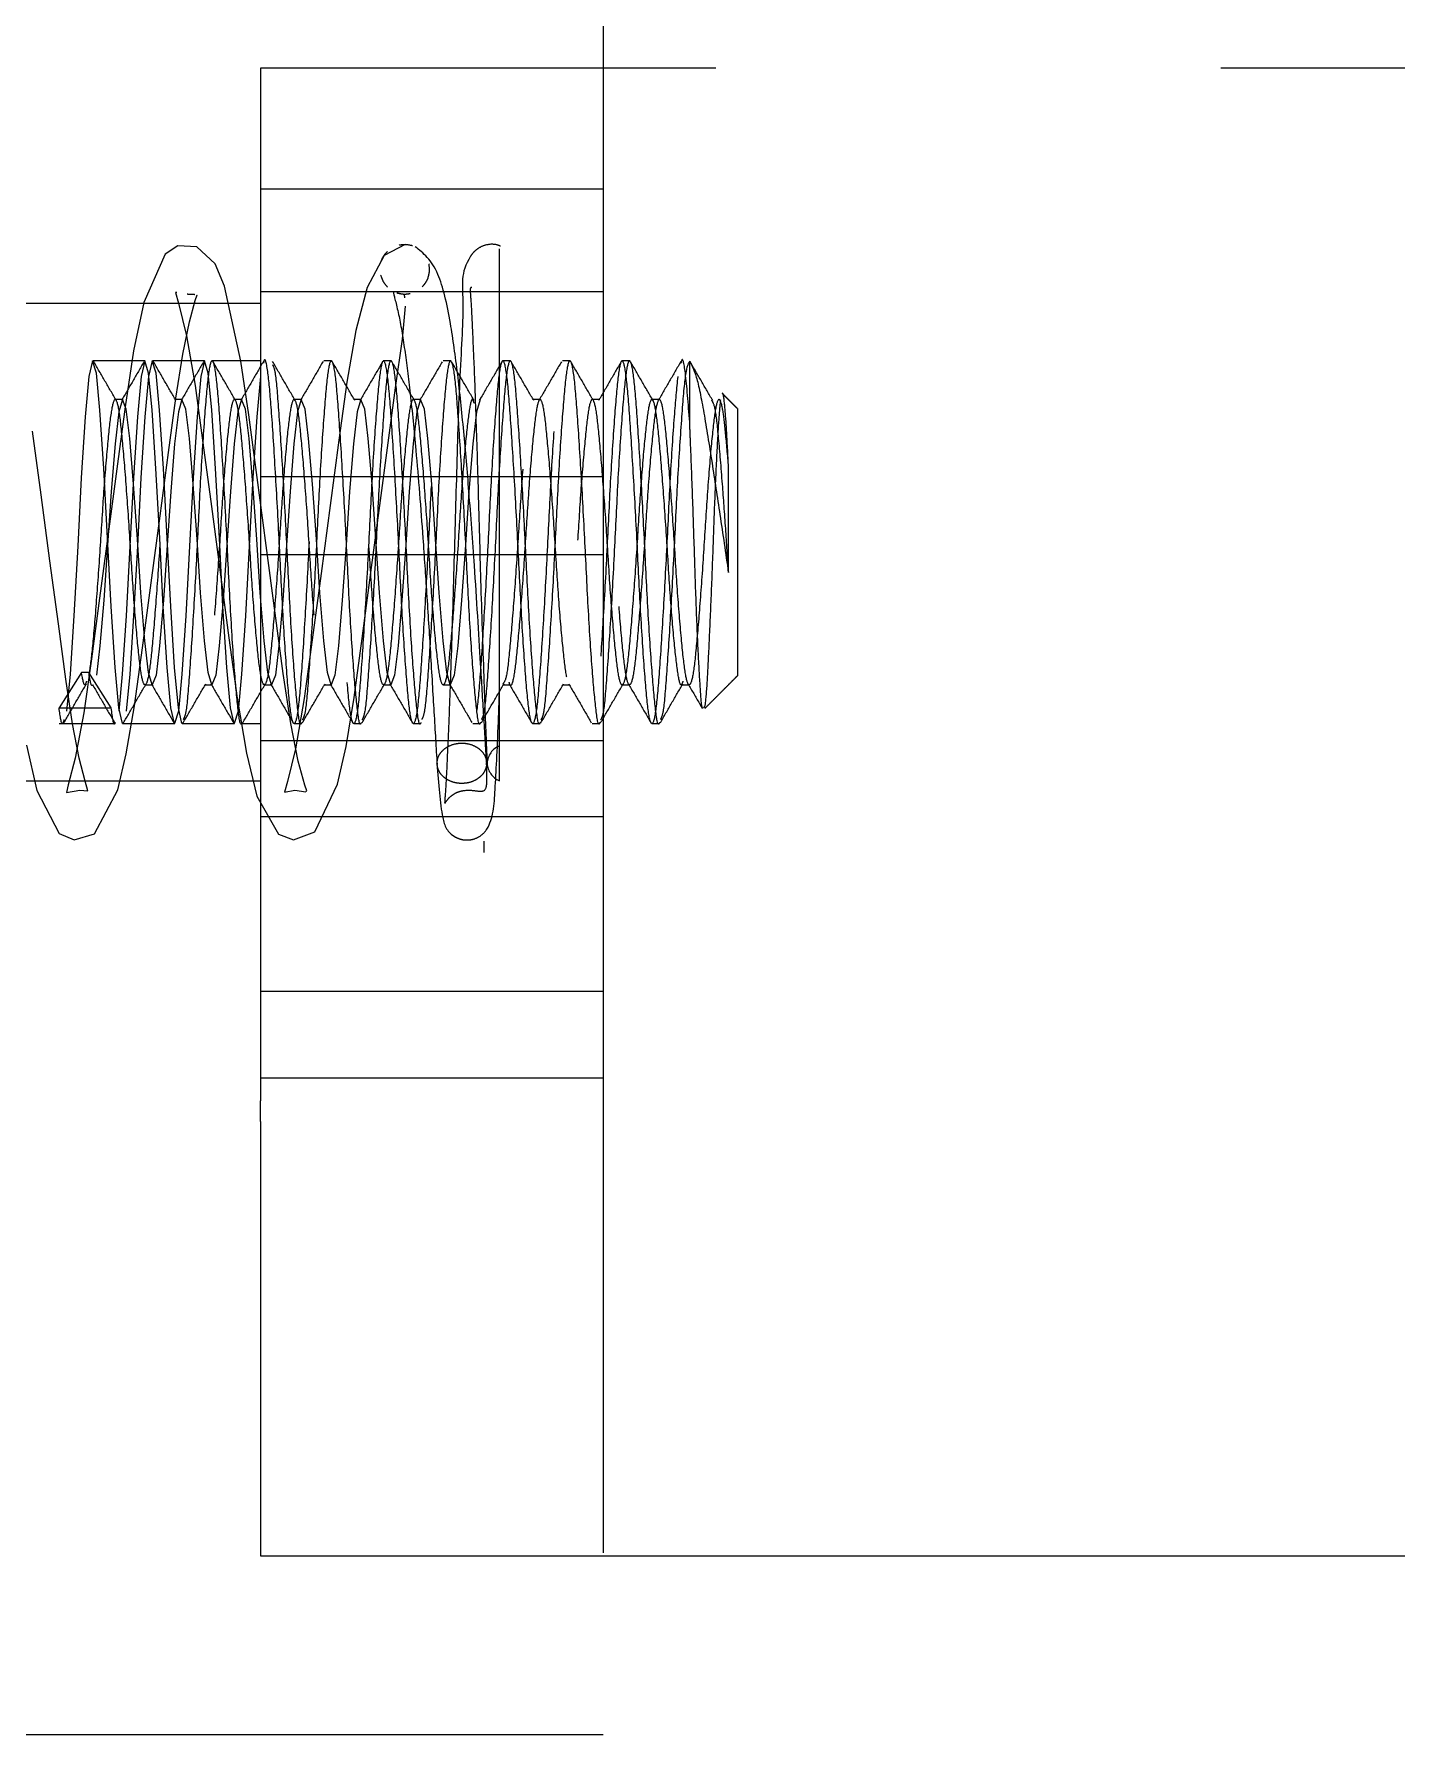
# Paper-space layout '2 DOOR PANEL LAYOUT - A1 Sheet' of a CAD drawing. Extents: x 50 to 825, y 22 to 486.
# Drawn here: x 444.882 to 447.243, y 461.164 to 464.109 of the extents above; entities that cross this region are included whole.
import ezdxf

# ---------------------------------------------------------------- set-up
doc = ezdxf.new("R2010")
doc.units = 0
doc.linetypes.add('HIDDEN', pattern=[0.375, 0.25, -0.125])
doc.layers.add('N-EQPM', color=3, linetype='Continuous', lineweight=25)

psp = doc.layouts.new('2 DOOR PANEL LAYOUT - A1 Sheet')

# ---------------------------------------------------------------- linework, layer by layer
at = {"layer": 'N-EQPM', "linetype": 'HIDDEN', "ltscale": 7}
for p, q in [((445.8676, 466.8954), (445.8676, 463.229)), ((445.2736, 464.0501), (445.2736, 463.9509)), ((445.2736, 463.9509), (445.2736, 463.8402)), ((445.2736, 463.8402), (445.2736, 463.7717)), ((445.2736, 463.7717), (445.2736, 463.6624)), ((445.8676, 463.6624), (445.2736, 463.6624)), ((445.2736, 463.6624), (445.2736, 463.3428)), ((446.0174, 463.4369), (446.0174, 463.5426)), ((446.1, 463.4604), (446.1, 462.9977)), ((446.0844, 463.1766), (446.0844, 463.3627)), ((445.2736, 463.3428), (445.2736, 463.2071)), ((445.2736, 463.3428), (445.8676, 463.3428)), ((445.8676, 463.2071), (445.2736, 463.2071)), ((445.2736, 463.2071), (445.2736, 462.8854)), ((445.8676, 463.229), (445.8676, 461.1637)), ((444.9637, 463.0034), (444.925, 462.9421)), ((444.9766, 463.0034), (444.9637, 463.0034)), ((445.0153, 462.9421), (444.9766, 463.0034)), ((444.925, 462.9421), (445.0153, 462.9421)), ((445.2736, 462.8854), (445.8676, 462.8854)), ((445.2736, 462.8854), (445.2736, 462.7534)), ((445.8676, 462.7534), (445.2736, 462.7534)), ((445.2736, 462.7534), (445.2736, 462.4514)), ((445.661, 462.7113), (445.661, 462.6915)), ((445.2736, 462.4514), (445.8676, 462.4514)), ((445.2736, 462.4514), (445.2736, 462.351)), ((445.2736, 462.351), (445.2736, 462.3014)), ((445.2736, 462.3014), (445.2736, 462.262)), ((445.2736, 462.2259), (445.2736, 462.262)), ((445.2736, 462.2259), (445.2736, 461.4738)), ((445.8676, 461.1637), (442.6645, 461.1637))]:
    psp.add_line(p, q, dxfattribs=at)
for points in [[(445.3532, 462.7977), (445.3541, 462.7983), (445.3506, 462.8086), (445.3393, 462.8499), (445.3264, 462.9149), (445.3134, 463.0014), (445.2993, 463.1064), (445.2837, 463.2232), (445.268, 463.3411), (445.2536, 463.4496), (445.2401, 463.5426), (445.2113, 463.6722), (445.1952, 463.7108), (445.1637, 463.7406), (445.1306, 463.7424), (445.1085, 463.7279), (445.0716, 463.6439), (445.0541, 463.5606), (445.0392, 463.4632), (445.0249, 463.3563), (445.0098, 463.2434), (444.995, 463.1322), (444.9809, 463.0269), (444.9678, 462.9338), (444.9531, 462.8552), (444.941, 462.8087), (444.938, 462.7959), (444.9607, 462.7999), (444.9749, 462.7983), (444.9702, 462.8155), (444.9598, 462.8553), (444.9482, 462.9146), (444.9365, 462.992), (444.9237, 463.0874), (444.9091, 463.1967), (444.8938, 463.3113), (444.8792, 463.4213)], [(445.5242, 463.7447), (445.488, 463.7252), (445.4585, 463.6701), (445.439, 463.5954), (445.4234, 463.5061), (445.4096, 463.4056), (445.3946, 463.2928), (445.3789, 463.1749), (445.3635, 463.06), (445.3498, 462.9583), (445.3347, 462.8712), (445.3209, 462.8146), (445.3156, 462.7964), (445.3336, 462.7995), (445.3522, 462.797), (445.3522, 462.797)], [(444.8686, 462.8774), (444.8867, 462.7991), (444.9252, 462.7248), (444.951, 462.7137), (444.9864, 462.7242), (445.0265, 462.8002), (445.0413, 462.8627), (445.0558, 462.9459), (445.0695, 463.0459), (445.0844, 463.1584), (445.0999, 463.2746), (445.1146, 463.3843), (445.1273, 463.4787), (445.1393, 463.5544), (445.1508, 463.6108), (445.1608, 463.6473), (445.1641, 463.6574), (445.1641, 463.6574)], [(445.1288, 463.6612), (445.1268, 463.6615), (445.1319, 463.6431), (445.1458, 463.5861), (445.1606, 463.5002), (445.174, 463.4011), (445.1888, 463.2908), (445.2039, 463.1771), (445.219, 463.0637), (445.2332, 462.9592), (445.2495, 462.864), (445.2678, 462.7894), (445.3053, 462.7232), (445.3309, 462.7135), (445.3682, 462.7276), (445.4075, 462.8102), (445.422, 462.8751), (445.4361, 462.9603), (445.4499, 463.0623), (445.465, 463.1764), (445.4806, 463.2928), (445.4951, 463.4013), (445.5079, 463.4961), (445.52, 463.5803), (445.5251, 463.6378), (445.5251, 463.6378)], [(445.035, 462.9166), (445.0346, 462.9151), (445.0283, 462.9421), (445.0219, 463.0121), (445.0151, 463.1177), (445.0091, 463.2359), (445.0024, 463.3566), (444.9958, 463.4576), (444.9897, 463.5217), (444.9829, 463.5429), (444.9766, 463.516), (444.9703, 463.446), (444.9635, 463.3404), (444.9574, 463.2222), (444.9508, 463.1014), (444.9441, 463.0005), (444.9381, 462.9364), (444.9381, 462.9364)], [(445.2736, 463.516), (445.2673, 463.446), (445.2604, 463.3404), (445.2544, 463.2222), (445.2478, 463.1014), (445.2411, 463.0005), (445.2351, 462.9364), (445.2283, 462.9151), (445.2219, 462.9421), (445.2156, 463.0121), (445.2088, 463.1177), (445.2028, 463.2359), (445.1961, 463.3566), (445.1895, 463.4576), (445.1834, 463.5217), (445.1766, 463.5429), (445.1703, 463.516), (445.164, 463.446), (445.1571, 463.3404), (445.1511, 463.2222), (445.1445, 463.1014), (445.1378, 463.0005), (445.1318, 462.9364), (445.125, 462.9151), (445.1186, 462.9421), (445.1123, 463.0121), (445.1055, 463.1177), (445.0995, 463.2359), (445.0928, 463.3566), (445.0862, 463.4576), (445.0801, 463.5217), (445.0733, 463.5429), (445.067, 463.516), (445.0607, 463.446), (445.0538, 463.3404), (445.0478, 463.2222), (445.0412, 463.1014), (445.0345, 463.0005), (445.0285, 462.9364), (445.0285, 462.9364)], [(445.1383, 462.9166), (445.1379, 462.9151), (445.1316, 462.9421), (445.1252, 463.0121), (445.1184, 463.1177), (445.1124, 463.2359), (445.1057, 463.3566), (445.0991, 463.4576), (445.093, 463.5217), (445.0862, 463.5429), (445.0799, 463.516), (445.0736, 463.446), (445.0668, 463.3404), (445.0607, 463.2222), (445.0541, 463.1014), (445.0474, 463.0005), (445.0414, 462.9364), (445.0414, 462.9364)], [(445.6548, 463.4747), (445.6544, 463.4759), (445.6481, 463.4547), (445.6417, 463.3996), (445.6349, 463.3166), (445.6289, 463.2237), (445.6222, 463.1287), (445.6156, 463.0493), (445.6095, 462.999), (445.6027, 462.9822), (445.5964, 463.0034), (445.5901, 463.0585), (445.5833, 463.1415), (445.5772, 463.2344), (445.5706, 463.3294), (445.5639, 463.4088), (445.5579, 463.4591), (445.5511, 463.4759), (445.5448, 463.4547), (445.5384, 463.3996), (445.5316, 463.3166), (445.5256, 463.2237), (445.5189, 463.1287), (445.5123, 463.0493), (445.5062, 462.999), (445.4994, 462.9822), (445.4931, 463.0034), (445.4868, 463.0585), (445.48, 463.1415), (445.4739, 463.2344), (445.4673, 463.3294), (445.4606, 463.4088), (445.4546, 463.4591), (445.4478, 463.4759), (445.4415, 463.4547), (445.4351, 463.3996), (445.4283, 463.3166), (445.4223, 463.2237), (445.4156, 463.1287), (445.409, 463.0493), (445.4029, 462.999), (445.3961, 462.9822), (445.3898, 463.0034), (445.3835, 463.0585), (445.3767, 463.1415), (445.3706, 463.2344), (445.364, 463.3294), (445.3573, 463.4088), (445.3513, 463.4591), (445.3445, 463.4759), (445.3382, 463.4547), (445.3318, 463.3996), (445.325, 463.3166), (445.319, 463.2237), (445.3123, 463.1287), (445.3057, 463.0493), (445.2996, 462.999), (445.2928, 462.9822), (445.2865, 463.0034), (445.2802, 463.0585), (445.2734, 463.1415), (445.2673, 463.2344), (445.2607, 463.3294), (445.254, 463.4088), (445.248, 463.4591), (445.2412, 463.4759), (445.2349, 463.4547), (445.2285, 463.3996), (445.2217, 463.3166), (445.2157, 463.2237), (445.209, 463.1287), (445.2024, 463.0493), (445.1963, 462.999), (445.1895, 462.9822), (445.1832, 463.0034), (445.1769, 463.0585), (445.1701, 463.1415), (445.164, 463.2344), (445.1574, 463.3294), (445.1507, 463.4088), (445.1447, 463.4591), (445.1379, 463.4759), (445.1316, 463.4547), (445.1252, 463.3996), (445.1184, 463.3166), (445.1124, 463.2237), (445.1057, 463.1287), (445.0991, 463.0493), (445.093, 462.999), (445.0862, 462.9822), (445.0799, 463.0034), (445.0736, 463.0585), (445.0668, 463.1415), (445.0607, 463.2344), (445.0541, 463.3294), (445.0474, 463.4088), (445.0414, 463.4591), (445.0346, 463.4759), (445.0283, 463.4547), (445.0219, 463.3996), (445.0151, 463.3166), (445.0091, 463.2237), (445.0024, 463.1287), (444.9958, 463.0493), (444.9897, 462.999), (444.9897, 462.999)]]:
    psp.add_lwpolyline(points, dxfattribs=at)
for centre, radius, start, end in [((445.5237, 463.7017), 0.043, 251.3758, 282.852), ((445.7007, 462.8445), 0.0343, 111.9071, 177.1254), ((445.7007, 462.8479), 0.0343, 182.8746, 248.0929)]:
    psp.add_arc(centre, radius, start, end, dxfattribs=at)
for points in [[(445.8676, 464.0501), (445.2736, 464.0501)], [(472.3125, 464.0501), (445.8676, 464.0501)], [(445.8676, 463.8402), (445.2736, 463.8402)], [(445.1601, 463.6576), (445.1466, 463.6583)], [(445.5239, 463.6519), (445.5233, 463.6588)], [(445.2736, 463.6422), (443.6208, 463.6422)], [(445.0738, 463.5431), (444.9834, 463.5431)], [(445.1771, 463.5431), (445.0867, 463.5431)], [(445.2736, 463.5431), (445.19, 463.5431)], [(445.3966, 463.5431), (445.3837, 463.5431)], [(445.4999, 463.5431), (445.487, 463.5431)], [(445.6032, 463.5431), (445.5903, 463.5431)], [(445.7065, 463.5431), (445.6936, 463.5431)], [(445.8098, 463.5431), (445.7969, 463.5431)], [(445.9131, 463.5431), (445.9002, 463.5431)], [(445.035, 463.476), (445.0221, 463.476)], [(445.1383, 463.476), (445.1254, 463.476)], [(445.2416, 463.476), (445.2287, 463.476)], [(445.3449, 463.476), (445.332, 463.476)], [(445.4482, 463.476), (445.4353, 463.476)], [(445.5515, 463.476), (445.5386, 463.476)], [(445.7581, 463.476), (445.7452, 463.476)], [(445.8615, 463.476), (445.8485, 463.476)], [(445.9648, 463.476), (445.9518, 463.476)], [(446.1, 463.4604), (446.0741, 463.4863)], [(446.0434, 462.941), (446.1, 462.9977)], [(445.0738, 462.9821), (445.0867, 462.9821)], [(445.1771, 462.9821), (445.19, 462.9821)], [(445.2804, 462.9821), (445.2933, 462.9821)], [(445.3837, 462.9821), (445.3966, 462.9821)], [(445.487, 462.9821), (445.4999, 462.9821)], [(445.5903, 462.9821), (445.6032, 462.9821)], [(445.6936, 462.9821), (445.7065, 462.9821)], [(445.7969, 462.9821), (445.8098, 462.9821)], [(445.9002, 462.9821), (445.9131, 462.9821)], [(446.0035, 462.9821), (446.0164, 462.9821)], [(444.925, 462.915), (445.0221, 462.915)], [(445.0217, 462.9154), (445.0219, 462.915)], [(445.035, 462.915), (445.1254, 462.915)], [(445.1383, 462.915), (445.2287, 462.915)], [(445.2416, 462.915), (445.2736, 462.915)], [(445.332, 462.915), (445.3449, 462.915)], [(445.4353, 462.915), (445.4482, 462.915)], [(445.5386, 462.915), (445.5515, 462.915)], [(445.6419, 462.915), (445.6548, 462.915)], [(445.7452, 462.915), (445.7581, 462.915)], [(445.8485, 462.915), (445.8615, 462.915)], [(445.9518, 462.915), (445.9648, 462.915)], [(443.6208, 462.8158), (445.2736, 462.8158)], [(445.2736, 462.3014), (445.8676, 462.3014)], [(445.2736, 461.4738), (445.8676, 461.4738)], [(445.8676, 461.4738), (472.3125, 461.4738)]]:
    psp.add_open_spline(points, degree=1, dxfattribs=at)
for points, knots in [([(445.5142, 463.7436), (445.5179, 463.7442), (445.5258, 463.7455), (445.5335, 463.7435), (445.5374, 463.7425)], [0, 0, 0, 0, 0.482041, 1, 1, 1, 1]), ([(445.6655, 462.8481), (445.664, 462.8735), (445.661, 462.9217), (445.6542, 463.037), (445.6458, 463.1716), (445.6356, 463.3111), (445.626, 463.4237), (445.6153, 463.5243), (445.6026, 463.6168), (445.5817, 463.7094), (445.556, 463.7296), (445.5418, 463.7407)], [0, 0, 0, 0, 0.098489, 0.187115, 0.333252, 0.439456, 0.529471, 0.623481, 0.723592, 0.847364, 1, 1, 1, 1]), ([(445.6894, 463.7417), (445.6876, 463.7424), (445.6795, 463.7457), (445.6648, 463.7447), (445.6509, 463.7385), (445.6414, 463.7298), (445.6187, 463.6954), (445.6286, 463.6629), (445.618, 463.5144), (445.6133, 463.3439), (445.608, 463.1592), (445.6037, 463.0131), (445.5998, 462.9121), (445.5969, 462.8468), (445.5946, 462.8), (445.5925, 462.7775), (445.5932, 462.7762), (445.5961, 462.7813), (445.6019, 462.7879), (445.6092, 462.7936), (445.6177, 462.7974), (445.6312, 462.8004), (445.6483, 462.7985), (445.6617, 462.7966), (445.6671, 462.807), (445.6661, 462.8329), (445.6655, 462.8472)], [0, 0, 0, 0, 0.003716, 0.016615, 0.026667, 0.033928, 0.042006, 0.167528, 0.271837, 0.372966, 0.469483, 0.567594, 0.620087, 0.674288, 0.728776, 0.781616, 0.80145, 0.816171, 0.822091, 0.82756, 0.834132, 0.842776, 0.866844, 0.900785, 0.945293, 1, 1, 1, 1]), ([(445.6879, 462.8161), (445.6879, 462.8338), (445.6879, 462.8865), (445.6879, 462.9707), (445.6879, 463.0614), (445.6879, 463.1291), (445.6879, 463.2416), (445.6879, 463.3564), (445.6879, 463.4887), (445.6879, 463.6065), (445.6879, 463.6873), (445.6879, 463.7336), (445.6879, 463.7356), (445.6879, 463.7369)], [0, 0, 0, 0, 0.06762, 0.201286, 0.234254, 0.300361, 0.366468, 0.500099, 0.566682, 0.701267, 0.835849, 0.902509, 1, 1, 1, 1]), ([(445.4834, 463.7167), (445.4847, 463.7197), (445.4873, 463.7255), (445.4916, 463.7302), (445.4937, 463.7325)], [0, 0, 0, 0, 0.516436, 1, 1, 1, 1]), ([(445.564, 463.6868), (445.5651, 463.6906), (445.5674, 463.6986), (445.5663, 463.7068), (445.5657, 463.7111)], [0, 0, 0, 0, 0.47451, 1, 1, 1, 1]), ([(445.482, 463.6916), (445.4833, 463.6875), (445.4859, 463.6797), (445.4913, 463.6737), (445.4939, 463.6708)], [0, 0, 0, 0, 0.525178, 1, 1, 1, 1]), ([(445.564, 463.6868), (445.5627, 463.6838), (445.5601, 463.678), (445.5558, 463.6733), (445.5537, 463.671)], [0, 0, 0, 0, 0.516437, 1, 1, 1, 1]), ([(445.5052, 463.6614), (445.5046, 463.6618), (445.5028, 463.6634), (445.5133, 463.6279), (445.5233, 463.5669), (445.5336, 463.4858), (445.5444, 463.3765), (445.5539, 463.2561), (445.562, 463.1362), (445.5685, 463.033), (445.5747, 462.9276), (445.578, 462.8729), (445.5797, 462.8443)], [0, 0, 0, 0, 0.047224, 0.153906, 0.253482, 0.345261, 0.445342, 0.586983, 0.674149, 0.771975, 0.880722, 1, 1, 1, 1]), ([(445.51, 463.661), (445.5131, 463.6602), (445.5187, 463.6586), (445.5266, 463.6586), (445.5312, 463.6594), (445.5333, 463.6599)], [0, 0, 0, 0, 0.405852, 0.733412, 1, 1, 1, 1]), ([(445.6401, 463.6702), (445.6391, 463.6702), (445.6362, 463.6703), (445.6385, 463.6491), (445.6404, 463.6065), (445.6435, 463.5399), (445.6471, 463.4427), (445.6511, 463.3126), (445.6553, 463.1529), (445.6587, 463.0508), (445.6606, 462.9962)], [0, 0, 0, 0, 0.045553, 0.13205, 0.222684, 0.332735, 0.467911, 0.623618, 0.798839, 1, 1, 1, 1]), ([(445.0241, 463.4744), (445.0176, 463.4856), (445.0045, 463.5081), (444.9914, 463.5306), (444.9849, 463.5419)], [0, 0, 0, 0, 0.499724, 1, 1, 1, 1]), ([(445.0722, 463.5416), (445.0656, 463.5304), (445.0526, 463.5079), (445.0396, 463.4855), (445.0331, 463.4743)], [0, 0, 0, 0, 0.500191, 1, 1, 1, 1]), ([(445.1274, 463.4744), (445.1208, 463.4856), (445.1078, 463.5081), (445.0948, 463.5306), (445.0882, 463.5418)], [0, 0, 0, 0, 0.499788, 1, 1, 1, 1]), ([(445.1756, 463.5418), (445.1691, 463.5306), (445.156, 463.5081), (445.143, 463.4857), (445.1365, 463.4744)], [0, 0, 0, 0, 0.500201, 1, 1, 1, 1]), ([(445.2416, 462.9166), (445.2415, 462.9161), (445.2391, 462.9082), (445.2349, 462.938), (445.2286, 463.0063), (445.2216, 463.1135), (445.2158, 463.2373), (445.209, 463.3601), (445.2023, 463.4626), (445.1965, 463.5298), (445.1894, 463.5513), (445.1832, 463.5233), (445.177, 463.4509), (445.1699, 463.3448), (445.1641, 463.2208), (445.1574, 463.0977), (445.1506, 462.9966), (445.1454, 462.9318), (445.1416, 462.9248), (445.14, 462.9219)], [0, 0, 0, 0, 0.004576, 0.067603, 0.13063, 0.195312, 0.257436, 0.321557, 0.385678, 0.447801, 0.512484, 0.575511, 0.638538, 0.703221, 0.765344, 0.829465, 0.893586, 0.95571, 1, 1, 1, 1]), ([(445.2309, 463.4741), (445.2243, 463.4853), (445.2113, 463.5078), (445.1982, 463.5303), (445.1917, 463.5416)], [0, 0, 0, 0, 0.499765, 1, 1, 1, 1]), ([(445.2789, 463.5419), (445.2724, 463.5307), (445.2594, 463.5082), (445.2463, 463.4857), (445.2398, 463.4745)], [0, 0, 0, 0, 0.500228, 1, 1, 1, 1]), ([(445.9967, 463.516), (445.9946, 463.4952), (445.9905, 463.4529), (445.9834, 463.3443), (445.9776, 463.2209), (445.9709, 463.098), (445.9641, 462.9955), (445.9583, 462.9282), (445.9513, 462.9068), (445.945, 462.9347), (445.9388, 463.0072), (445.9318, 463.1133), (445.926, 463.2373), (445.9192, 463.36), (445.9125, 463.4626), (445.9067, 463.5298), (445.8996, 463.5513), (445.8934, 463.5233), (445.8872, 463.4509), (445.8801, 463.3448), (445.8743, 463.2207), (445.8676, 463.0981), (445.8608, 462.9955), (445.855, 462.9282), (445.848, 462.9068), (445.8417, 462.9347), (445.8355, 463.0072), (445.8285, 463.1133), (445.8227, 463.2373), (445.8159, 463.36), (445.8092, 463.4626), (445.8034, 463.5298), (445.7963, 463.5513), (445.7901, 463.5233), (445.7839, 463.4509), (445.7768, 463.3448), (445.771, 463.2207), (445.7643, 463.0981), (445.7575, 462.9955), (445.7517, 462.9282), (445.7447, 462.9068), (445.7384, 462.9347), (445.7322, 463.0072), (445.7252, 463.1133), (445.7194, 463.2373), (445.7126, 463.36), (445.7059, 463.4626), (445.7001, 463.5298), (445.693, 463.5513), (445.6868, 463.5233), (445.6806, 463.4509), (445.6735, 463.3448), (445.6677, 463.2207), (445.661, 463.0981), (445.6542, 462.9955), (445.6484, 462.9282), (445.6414, 462.9068), (445.6351, 462.9347), (445.6289, 463.0072), (445.6219, 463.1133), (445.6161, 463.2373), (445.6093, 463.36), (445.6026, 463.4626), (445.5968, 463.5298), (445.5897, 463.5513), (445.5835, 463.5233), (445.5773, 463.4509), (445.5702, 463.3448), (445.5644, 463.2207), (445.5577, 463.0981), (445.5509, 462.9955), (445.5451, 462.9282), (445.5381, 462.9068), (445.5318, 462.9347), (445.5256, 463.0072), (445.5186, 463.1133), (445.5128, 463.2373), (445.506, 463.36), (445.4993, 463.4626), (445.4935, 463.5298), (445.4864, 463.5513), (445.4802, 463.5233), (445.474, 463.4509), (445.4669, 463.3448), (445.4611, 463.2207), (445.4544, 463.0981), (445.4476, 462.9955), (445.4418, 462.9282), (445.4348, 462.9068), (445.4285, 462.9347), (445.4223, 463.0072), (445.4153, 463.1133), (445.4095, 463.2373), (445.4027, 463.36), (445.396, 463.4626), (445.3902, 463.5298), (445.3831, 463.5513), (445.3769, 463.5233), (445.3707, 463.4509), (445.3636, 463.3448), (445.3578, 463.2207), (445.3511, 463.0981), (445.3443, 462.9955), (445.3385, 462.9282), (445.3315, 462.9068), (445.3252, 462.9347), (445.319, 463.0072), (445.312, 463.1133), (445.3062, 463.2374), (445.2994, 463.3598), (445.2927, 463.4633), (445.2869, 463.5271), (445.2817, 463.552), (445.2793, 463.5403), (445.2789, 463.5388)], [0, 0, 0, 0, 0.008931, 0.018096, 0.026899, 0.035985, 0.04507, 0.053873, 0.063038, 0.071969, 0.0809, 0.090065, 0.098868, 0.107954, 0.117039, 0.125842, 0.135007, 0.143938, 0.152869, 0.162034, 0.170837, 0.179923, 0.189009, 0.197811, 0.206977, 0.215907, 0.224838, 0.234003, 0.242806, 0.251892, 0.260978, 0.26978, 0.278946, 0.287876, 0.296807, 0.305973, 0.314775, 0.323861, 0.332947, 0.34175, 0.350915, 0.359846, 0.368776, 0.377942, 0.386744, 0.39583, 0.404916, 0.413719, 0.422884, 0.431815, 0.440746, 0.449911, 0.458714, 0.467799, 0.476885, 0.485688, 0.494853, 0.503784, 0.512715, 0.52188, 0.530683, 0.539768, 0.548854, 0.557657, 0.566822, 0.575753, 0.584684, 0.593849, 0.602652, 0.611738, 0.620823, 0.629626, 0.638791, 0.647722, 0.656653, 0.665818, 0.674621, 0.683707, 0.692792, 0.701595, 0.71076, 0.719691, 0.728622, 0.737787, 0.74659, 0.755676, 0.764762, 0.773564, 0.78273, 0.79166, 0.800591, 0.809756, 0.818559, 0.827645, 0.836731, 0.845533, 0.854699, 0.863629, 0.87256, 0.881726, 0.890528, 0.899614, 0.9087, 0.917503, 0.926668, 0.935599, 0.944529, 0.953695, 0.962497, 0.971583, 0.980669, 0.989472, 0.998637, 1, 1, 1, 1]), ([(445.3341, 463.4742), (445.3276, 463.4854), (445.3145, 463.5079), (445.3015, 463.5304), (445.2949, 463.5417)], [0, 0, 0, 0, 0.499716, 1, 1, 1, 1]), ([(445.3449, 462.9166), (445.3448, 462.9161), (445.3424, 462.9082), (445.3382, 462.938), (445.3319, 463.0063), (445.3249, 463.1135), (445.3191, 463.2372), (445.3123, 463.3604), (445.3056, 463.4614), (445.3004, 463.5263), (445.2966, 463.5333), (445.295, 463.5363)], [0, 0, 0, 0, 0.009297, 0.137354, 0.265411, 0.396832, 0.523053, 0.653333, 0.783613, 0.909834, 1, 1, 1, 1]), ([(445.3822, 463.5419), (445.3757, 463.5306), (445.3626, 463.5081), (445.3496, 463.4856), (445.343, 463.4744)], [0, 0, 0, 0, 0.500256, 1, 1, 1, 1]), ([(445.4482, 462.9166), (445.4481, 462.9161), (445.4457, 462.9082), (445.4415, 462.938), (445.4352, 463.0063), (445.4282, 463.1135), (445.4224, 463.2373), (445.4156, 463.3601), (445.4089, 463.4626), (445.4031, 463.5298), (445.396, 463.5513), (445.3898, 463.5233), (445.3836, 463.4509), (445.3765, 463.3448), (445.3707, 463.2208), (445.364, 463.0977), (445.3572, 462.9966), (445.352, 462.9316), (445.3481, 462.9245), (445.3465, 462.9215)], [0, 0, 0, 0, 0.004571, 0.06754, 0.130508, 0.19513, 0.257195, 0.321257, 0.385318, 0.447383, 0.512005, 0.574974, 0.637942, 0.702564, 0.76463, 0.828691, 0.892752, 0.954818, 1, 1, 1, 1]), ([(445.4373, 463.4744), (445.4307, 463.4857), (445.4177, 463.5082), (445.4046, 463.5307), (445.3981, 463.5419)], [0, 0, 0, 0, 0.499745, 1, 1, 1, 1]), ([(445.4854, 463.5417), (445.4789, 463.5305), (445.4658, 463.508), (445.4528, 463.4855), (445.4462, 463.4742)], [0, 0, 0, 0, 0.500274, 1, 1, 1, 1]), ([(445.5515, 462.9166), (445.5514, 462.9161), (445.549, 462.9082), (445.5448, 462.938), (445.5385, 463.0063), (445.5315, 463.1135), (445.5257, 463.2373), (445.5189, 463.3601), (445.5122, 463.4626), (445.5064, 463.5298), (445.4993, 463.5513), (445.4931, 463.5233), (445.4869, 463.4509), (445.4798, 463.3448), (445.474, 463.2208), (445.4673, 463.0978), (445.4605, 462.9966), (445.4553, 462.9315), (445.4514, 462.9244), (445.4498, 462.9214)], [0, 0, 0, 0, 0.00457, 0.067519, 0.130468, 0.195071, 0.257117, 0.321159, 0.385201, 0.447247, 0.51185, 0.574799, 0.637748, 0.702351, 0.764397, 0.828439, 0.892481, 0.954527, 1, 1, 1, 1]), ([(445.5406, 463.4743), (445.5341, 463.4855), (445.5211, 463.508), (445.508, 463.5305), (445.5015, 463.5417)], [0, 0, 0, 0, 0.499797, 1, 1, 1, 1]), ([(445.5886, 463.5416), (445.5821, 463.5303), (445.5691, 463.5078), (445.556, 463.4853), (445.5494, 463.4741)], [0, 0, 0, 0, 0.500271, 1, 1, 1, 1]), ([(445.6548, 462.9166), (445.6547, 462.9161), (445.6523, 462.9082), (445.6481, 462.938), (445.6418, 463.0063), (445.6348, 463.1135), (445.629, 463.2373), (445.6222, 463.3601), (445.6155, 463.4626), (445.6097, 463.5298), (445.6026, 463.5513), (445.5964, 463.5233), (445.5902, 463.4509), (445.5831, 463.3448), (445.5773, 463.2208), (445.5706, 463.0977), (445.5638, 462.9967), (445.5586, 462.932), (445.5548, 462.9249), (445.5533, 462.922)], [0, 0, 0, 0, 0.004578, 0.067633, 0.130689, 0.195401, 0.257552, 0.321702, 0.385852, 0.448004, 0.512715, 0.575771, 0.638827, 0.703538, 0.76569, 0.82984, 0.89399, 0.956141, 1, 1, 1, 1]), ([(445.6441, 463.4741), (445.6376, 463.4853), (445.6245, 463.5078), (445.6114, 463.5303), (445.6049, 463.5415)], [0, 0, 0, 0, 0.499744, 1, 1, 1, 1]), ([(445.6919, 463.5415), (445.6854, 463.5302), (445.6723, 463.5078), (445.6593, 463.4853), (445.6527, 463.4741)], [0, 0, 0, 0, 0.500241, 1, 1, 1, 1]), ([(445.7581, 462.9166), (445.758, 462.9161), (445.7556, 462.9082), (445.7514, 462.938), (445.7451, 463.0063), (445.7381, 463.1135), (445.7323, 463.2373), (445.7255, 463.3601), (445.7188, 463.4626), (445.713, 463.5298), (445.7059, 463.5513), (445.6997, 463.5233), (445.6935, 463.4509), (445.6864, 463.3448), (445.6806, 463.2208), (445.6739, 463.0977), (445.6671, 462.9966), (445.6619, 462.9319), (445.6581, 462.9248), (445.6565, 462.9219)], [0, 0, 0, 0, 0.004576, 0.067611, 0.130646, 0.195337, 0.257468, 0.321597, 0.385726, 0.447857, 0.512548, 0.575583, 0.638618, 0.703308, 0.765439, 0.829568, 0.893698, 0.955829, 1, 1, 1, 1]), ([(445.7473, 463.4743), (445.7407, 463.4855), (445.7277, 463.508), (445.7146, 463.5305), (445.7081, 463.5418)], [0, 0, 0, 0, 0.499715, 1, 1, 1, 1]), ([(445.7952, 463.5416), (445.7887, 463.5304), (445.7757, 463.5079), (445.7626, 463.4854), (445.7561, 463.4742)], [0, 0, 0, 0, 0.500199, 1, 1, 1, 1]), ([(445.8615, 462.9166), (445.8613, 462.9161), (445.8589, 462.9082), (445.8547, 462.938), (445.8484, 463.0063), (445.8414, 463.1135), (445.8356, 463.2373), (445.8288, 463.3601), (445.8221, 463.4626), (445.8163, 463.5298), (445.8092, 463.5513), (445.803, 463.5233), (445.7968, 463.4509), (445.7897, 463.3448), (445.7839, 463.2208), (445.7772, 463.0978), (445.7704, 462.9966), (445.7652, 462.9315), (445.7613, 462.9244), (445.7597, 462.9214)], [0, 0, 0, 0, 0.004569, 0.06751, 0.130452, 0.195046, 0.257084, 0.321118, 0.385151, 0.44719, 0.511784, 0.574725, 0.637666, 0.70226, 0.764298, 0.828332, 0.892366, 0.954404, 1, 1, 1, 1]), ([(445.8505, 463.4745), (445.8439, 463.4857), (445.8309, 463.5082), (445.8178, 463.5307), (445.8113, 463.5419)], [0, 0, 0, 0, 0.499769, 1, 1, 1, 1]), ([(445.8986, 463.5418), (445.8921, 463.5305), (445.8791, 463.5081), (445.8661, 463.4856), (445.8595, 463.4744)], [0, 0, 0, 0, 0.500195, 1, 1, 1, 1]), ([(445.9648, 462.9166), (445.9646, 462.9161), (445.9622, 462.9082), (445.958, 462.938), (445.9517, 463.0063), (445.9447, 463.1135), (445.9389, 463.2373), (445.9321, 463.3601), (445.9254, 463.4626), (445.9196, 463.5298), (445.9125, 463.5513), (445.9063, 463.5233), (445.9001, 463.4509), (445.893, 463.3448), (445.8872, 463.2208), (445.8805, 463.0977), (445.8737, 462.9966), (445.8685, 462.9317), (445.8647, 462.9246), (445.8631, 462.9217)], [0, 0, 0, 0, 0.004573, 0.067565, 0.130557, 0.195203, 0.257292, 0.321377, 0.385463, 0.447551, 0.512197, 0.575189, 0.638181, 0.702827, 0.764916, 0.829001, 0.893087, 0.955175, 1, 1, 1, 1]), ([(445.9539, 463.4742), (445.9474, 463.4854), (445.9343, 463.5079), (445.9213, 463.5304), (445.9148, 463.5416)], [0, 0, 0, 0, 0.49978, 1, 1, 1, 1]), ([(446.002, 463.5419), (445.9955, 463.5306), (445.9825, 463.5082), (445.9694, 463.4857), (445.9629, 463.4745)], [0, 0, 0, 0, 0.50022, 1, 1, 1, 1]), ([(446.0174, 463.5426), (446.0147, 463.5385), (446.01, 463.531), (446.0034, 463.4503), (445.9963, 463.345), (445.9905, 463.2208), (445.9838, 463.0977), (445.977, 462.9967), (445.9719, 462.932), (445.9681, 462.925), (445.9665, 462.9221)], [0, 0, 0, 0, 0.152611, 0.278608, 0.407913, 0.532103, 0.660287, 0.788471, 0.912661, 1, 1, 1, 1]), ([(446.0174, 463.4369), (446.0149, 463.4686), (446.0104, 463.527), (446.0048, 463.552), (446.0024, 463.5403), (446.002, 463.5388)], [0, 0, 0, 0, 0.50791, 0.936023, 1, 1, 1, 1]), ([(446.0174, 463.5426), (446.0212, 463.5349), (446.0296, 463.518), (446.0415, 463.4573), (446.0552, 463.3719), (446.0703, 463.273), (446.0796, 463.2098), (446.0844, 463.1766)], [0, 0, 0, 0, 0.177972, 0.392928, 0.603986, 0.791374, 1, 1, 1, 1]), ([(446.0573, 463.4741), (446.0507, 463.4853), (446.0377, 463.5078), (446.0246, 463.5303), (446.0181, 463.5416)], [0, 0, 0, 0, 0.499726, 1, 1, 1, 1]), ([(445.6439, 463.4698), (445.6431, 463.4724), (445.64, 463.4819), (445.6351, 463.4589), (445.6289, 463.4039), (445.6219, 463.32), (445.6161, 463.2225), (445.6093, 463.126), (445.6026, 463.0454), (445.5968, 462.9925), (445.5897, 462.9757), (445.5835, 462.9976), (445.5773, 463.0546), (445.5702, 463.138), (445.5644, 463.2356), (445.5577, 463.332), (445.5509, 463.4127), (445.5451, 463.4656), (445.5381, 463.4824), (445.5318, 463.4605), (445.5256, 463.4035), (445.5186, 463.3201), (445.5128, 463.2225), (445.506, 463.126), (445.4993, 463.0454), (445.4935, 462.9925), (445.4864, 462.9757), (445.4802, 462.9976), (445.474, 463.0546), (445.4669, 463.138), (445.4611, 463.2356), (445.4544, 463.332), (445.4476, 463.4127), (445.4418, 463.4656), (445.4348, 463.4824), (445.4285, 463.4605), (445.4223, 463.4035), (445.4153, 463.3201), (445.4095, 463.2225), (445.4027, 463.126), (445.396, 463.0454), (445.3902, 462.9925), (445.3831, 462.9757), (445.3769, 462.9976), (445.3707, 463.0546), (445.3636, 463.138), (445.3578, 463.2356), (445.3511, 463.332), (445.3443, 463.4127), (445.3385, 463.4656), (445.3315, 463.4824), (445.3252, 463.4605), (445.319, 463.4035), (445.312, 463.3201), (445.3062, 463.2225), (445.2994, 463.126), (445.2927, 463.0454), (445.2869, 462.9925), (445.2798, 462.9757), (445.2736, 462.9976), (445.2674, 463.0546), (445.2603, 463.138), (445.2545, 463.2356), (445.2478, 463.332), (445.241, 463.4127), (445.2352, 463.4656), (445.2282, 463.4824), (445.2219, 463.4605), (445.2157, 463.4035), (445.2087, 463.3201), (445.2029, 463.2225), (445.1961, 463.126), (445.1894, 463.0454), (445.1836, 462.9925), (445.1765, 462.9757), (445.1703, 462.9976), (445.1641, 463.0546), (445.157, 463.138), (445.1512, 463.2356), (445.1445, 463.332), (445.1377, 463.4127), (445.1319, 463.4656), (445.1249, 463.4824), (445.1186, 463.4605), (445.1124, 463.4035), (445.1054, 463.3201), (445.0996, 463.2225), (445.0928, 463.126), (445.0861, 463.0454), (445.0802, 462.9925), (445.0732, 462.9757), (445.067, 462.9976), (445.0608, 463.0546), (445.0537, 463.138), (445.0479, 463.2356), (445.0412, 463.332), (445.0344, 463.4127), (445.0286, 463.4656), (445.0216, 463.4824), (445.0153, 463.4605), (445.0091, 463.4035), (445.0021, 463.3201), (444.9963, 463.2224), (444.9895, 463.1265), (444.9829, 463.045), (444.979, 463.0157), (444.9771, 463.0016)], [0, 0, 0, 0, 0.003605, 0.013215, 0.022825, 0.032688, 0.042159, 0.051936, 0.061713, 0.071185, 0.081048, 0.090657, 0.100267, 0.11013, 0.119601, 0.129379, 0.139156, 0.148627, 0.15849, 0.1681, 0.17771, 0.187573, 0.197044, 0.206821, 0.216598, 0.22607, 0.235933, 0.245542, 0.255152, 0.265015, 0.274487, 0.284264, 0.294041, 0.303512, 0.313375, 0.322985, 0.332595, 0.342458, 0.351929, 0.361706, 0.371483, 0.380955, 0.390818, 0.400427, 0.410037, 0.4199, 0.429372, 0.439149, 0.448926, 0.458397, 0.46826, 0.47787, 0.48748, 0.497343, 0.506814, 0.516591, 0.526368, 0.53584, 0.545703, 0.555313, 0.564922, 0.574785, 0.584257, 0.594034, 0.603811, 0.613282, 0.623145, 0.632755, 0.642365, 0.652228, 0.661699, 0.671476, 0.681253, 0.690725, 0.700588, 0.710198, 0.719807, 0.72967, 0.739142, 0.748919, 0.758696, 0.768167, 0.77803, 0.78764, 0.79725, 0.807113, 0.816584, 0.826361, 0.836138, 0.84561, 0.855473, 0.865083, 0.874692, 0.884555, 0.894027, 0.903804, 0.913581, 0.923052, 0.932915, 0.942525, 0.952135, 0.961998, 0.971469, 0.981246, 0.991024, 1, 1, 1, 1]), ([(446.0055, 462.9883), (446.0047, 462.9857), (446.0016, 462.9762), (445.9967, 462.9992), (445.9905, 463.0542), (445.9834, 463.1381), (445.9776, 463.2356), (445.9709, 463.3321), (445.9641, 463.4127), (445.9583, 463.4656), (445.9513, 463.4824), (445.945, 463.4605), (445.9388, 463.4035), (445.9318, 463.3201), (445.926, 463.2225), (445.9192, 463.126), (445.9125, 463.0454), (445.9067, 462.9925), (445.8996, 462.9757), (445.8934, 462.9976), (445.8872, 463.0546), (445.8801, 463.138), (445.8743, 463.2356), (445.8676, 463.332), (445.8608, 463.4127), (445.855, 463.4656), (445.848, 463.4824), (445.8417, 463.4605), (445.8355, 463.4035), (445.8285, 463.3201), (445.8227, 463.2225), (445.8159, 463.126), (445.8092, 463.0454), (445.8034, 462.9925), (445.7963, 462.9757), (445.7901, 462.9976), (445.7839, 463.0546), (445.7768, 463.138), (445.771, 463.2356), (445.7643, 463.332), (445.7575, 463.4127), (445.7517, 463.4656), (445.7447, 463.4824), (445.7384, 463.4605), (445.7322, 463.4035), (445.7252, 463.3201), (445.7194, 463.2225), (445.7126, 463.1259), (445.7059, 463.046), (445.7002, 462.9918), (445.6958, 462.9862), (445.6936, 462.9834)], [0, 0, 0, 0, 0.007701, 0.028254, 0.048807, 0.069902, 0.090159, 0.11107, 0.131981, 0.152238, 0.173333, 0.193886, 0.214439, 0.235534, 0.255791, 0.276702, 0.297613, 0.31787, 0.338965, 0.359518, 0.380071, 0.401166, 0.421423, 0.442334, 0.463245, 0.483502, 0.504597, 0.52515, 0.545703, 0.566797, 0.587055, 0.607966, 0.628877, 0.649134, 0.670229, 0.690782, 0.711335, 0.732429, 0.752686, 0.773597, 0.794509, 0.814766, 0.83586, 0.856413, 0.876966, 0.898061, 0.918318, 0.939229, 0.96014, 0.980398, 1, 1, 1, 1]), ([(446.0844, 463.3627), (446.0827, 463.3833), (446.0792, 463.4241), (446.0741, 463.4664), (446.0675, 463.4825), (446.0613, 463.4604), (446.055, 463.4035), (446.048, 463.3201), (446.0422, 463.2225), (446.0354, 463.126), (446.0287, 463.0454), (446.0229, 462.9925), (446.0158, 462.9757), (446.0096, 462.9976), (446.0034, 463.0546), (445.9963, 463.138), (445.9905, 463.2356), (445.9838, 463.332), (445.977, 463.4127), (445.9712, 463.4656), (445.9642, 463.4824), (445.958, 463.4605), (445.9517, 463.4035), (445.9447, 463.3201), (445.9389, 463.2225), (445.9321, 463.126), (445.9254, 463.0454), (445.9196, 462.9925), (445.9125, 462.9757), (445.9063, 462.9976), (445.9001, 463.0546), (445.893, 463.138), (445.8872, 463.2356), (445.8805, 463.332), (445.8737, 463.4127), (445.8679, 463.4656), (445.8609, 463.4824), (445.8547, 463.4605), (445.8484, 463.4035), (445.8414, 463.3201), (445.8356, 463.2225), (445.8288, 463.126), (445.8221, 463.0454), (445.8163, 462.9925), (445.8092, 462.9757), (445.803, 462.9976), (445.7968, 463.0546), (445.7897, 463.138), (445.7839, 463.2356), (445.7772, 463.332), (445.7704, 463.4127), (445.7646, 463.4656), (445.7576, 463.4824), (445.7514, 463.4605), (445.7451, 463.4035), (445.7381, 463.3201), (445.7323, 463.2225), (445.7255, 463.1262), (445.7188, 463.0449), (445.713, 462.9944), (445.7077, 462.9751), (445.7051, 462.9851), (445.7046, 462.9869)], [0, 0, 0, 0, 0.013728, 0.027212, 0.044528, 0.0614, 0.078272, 0.095589, 0.112218, 0.129384, 0.14655, 0.163179, 0.180496, 0.197368, 0.21424, 0.231557, 0.248186, 0.265352, 0.282518, 0.299147, 0.316464, 0.333336, 0.350208, 0.367524, 0.384153, 0.401319, 0.418485, 0.435114, 0.452431, 0.469303, 0.486175, 0.503492, 0.520121, 0.537287, 0.554453, 0.571082, 0.588399, 0.605271, 0.622143, 0.639459, 0.656089, 0.673255, 0.69042, 0.70705, 0.724366, 0.741238, 0.75811, 0.775427, 0.792056, 0.809222, 0.826388, 0.843017, 0.860334, 0.877206, 0.894078, 0.911395, 0.928024, 0.94519, 0.962356, 0.978985, 0.996302, 1, 1, 1, 1]), ([(446.0706, 463.4757), (446.0695, 463.4647), (446.0674, 463.4424), (446.0637, 463.3772), (446.0601, 463.2956), (446.057, 463.204), (446.0533, 463.113), (446.0497, 463.032), (446.0466, 462.9732), (446.0436, 462.9415), (446.0419, 462.9427), (446.0413, 462.943)], [0, 0, 0, 0, 0.111543, 0.226567, 0.342931, 0.459247, 0.578278, 0.699389, 0.820473, 0.943531, 1, 1, 1, 1]), ([(446.0844, 463.1766), (446.0829, 463.202), (446.0797, 463.2538), (446.0737, 463.3372), (446.0674, 463.4121), (446.0617, 463.4663), (446.0573, 463.4719), (446.0551, 463.4747)], [0, 0, 0, 0, 0.173794, 0.354825, 0.576828, 0.79189, 1, 1, 1, 1]), ([(446.0844, 463.3627), (446.0833, 463.3853), (446.081, 463.4305), (446.0778, 463.4707), (446.0752, 463.4899), (446.0741, 463.4863), (446.0741, 463.4863)], [0, 0, 0, 0, 0.328354, 0.656385, 0.997542, 1, 1, 1, 1]), ([(446.0403, 462.9425), (446.04, 462.942), (446.0384, 462.9399), (446.0361, 462.9691), (446.0326, 463.0275), (446.0288, 463.1125), (446.0256, 463.2118), (446.0222, 463.3152), (446.0193, 463.3908), (446.0177, 463.4276), (446.0174, 463.4369)], [0, 0, 0, 0, 0.039, 0.185424, 0.333313, 0.485276, 0.637235, 0.789858, 0.947345, 1, 1, 1, 1]), ([(444.9724, 462.9882), (444.9716, 462.9856), (444.9686, 462.9759), (444.9658, 462.9918), (444.9637, 463.0034)], [0, 0, 0, 0, 0.267252, 1, 1, 1, 1]), ([(444.983, 462.9823), (444.9829, 462.9823), (444.9807, 462.9768), (444.9786, 462.9901), (444.9766, 463.0034)], [0, 0, 0, 0, 0.00633, 1, 1, 1, 1]), ([(444.9335, 462.9166), (444.94, 462.9278), (444.953, 462.9503), (444.966, 462.9727), (444.9725, 462.9839)], [0, 0, 0, 0, 0.500127, 1, 1, 1, 1]), ([(444.983, 462.9822), (444.9895, 462.971), (445.0023, 462.9489), (445.0152, 462.9267), (445.0215, 462.9158)], [0, 0, 0, 0, 0.505835, 1, 1, 1, 1]), ([(445.0365, 462.9162), (445.0431, 462.9274), (445.0561, 462.9499), (445.0692, 462.9724), (445.0757, 462.9836)], [0, 0, 0, 0, 0.500246, 1, 1, 1, 1]), ([(445.0848, 462.9837), (445.0913, 462.9725), (445.1043, 462.9501), (445.1174, 462.9276), (445.1239, 462.9163)], [0, 0, 0, 0, 0.49981, 1, 1, 1, 1]), ([(445.14, 462.9164), (445.1465, 462.9277), (445.1596, 462.9502), (445.1726, 462.9726), (445.1791, 462.9838)], [0, 0, 0, 0, 0.50021, 1, 1, 1, 1]), ([(445.1881, 462.9836), (445.1946, 462.9724), (445.2077, 462.9499), (445.2207, 462.9275), (445.2273, 462.9162)], [0, 0, 0, 0, 0.499786, 1, 1, 1, 1]), ([(445.2433, 462.9165), (445.2499, 462.9278), (445.2629, 462.9503), (445.276, 462.9728), (445.2825, 462.984)], [0, 0, 0, 0, 0.500263, 1, 1, 1, 1]), ([(445.2914, 462.9836), (445.2979, 462.9724), (445.311, 462.9499), (445.324, 462.9274), (445.3306, 462.9162)], [0, 0, 0, 0, 0.499758, 1, 1, 1, 1]), ([(445.3465, 462.9163), (445.353, 462.9275), (445.3661, 462.95), (445.3792, 462.9725), (445.3857, 462.9838)], [0, 0, 0, 0, 0.500281, 1, 1, 1, 1]), ([(445.3946, 462.9838), (445.4012, 462.9725), (445.4142, 462.95), (445.4273, 462.9275), (445.4338, 462.9163)], [0, 0, 0, 0, 0.499733, 1, 1, 1, 1]), ([(445.4498, 462.9162), (445.4563, 462.9275), (445.4693, 462.9499), (445.4824, 462.9724), (445.4889, 462.9836)], [0, 0, 0, 0, 0.500221, 1, 1, 1, 1]), ([(445.4978, 462.9839), (445.5044, 462.9727), (445.5174, 462.9502), (445.5305, 462.9277), (445.537, 462.9164)], [0, 0, 0, 0, 0.499724, 1, 1, 1, 1]), ([(445.5796, 462.8452), (445.5821, 462.8109), (445.5861, 462.7558), (445.5973, 462.7249), (445.618, 462.7153), (445.6262, 462.7134), (445.6359, 462.7133), (445.647, 462.7157), (445.6584, 462.7222), (445.6771, 462.7455), (445.6802, 462.8), (445.6847, 462.8792), (445.6873, 462.9542), (445.6879, 462.973)], [0, 0, 0, 0, 0.220322, 0.354557, 0.373547, 0.38729, 0.398366, 0.41097, 0.443371, 0.486986, 0.690762, 0.922337, 1, 1, 1, 1]), ([(445.6011, 462.984), (445.6076, 462.9728), (445.6207, 462.9503), (445.6337, 462.9278), (445.6402, 462.9166)], [0, 0, 0, 0, 0.499741, 1, 1, 1, 1]), ([(445.6565, 462.9165), (445.663, 462.9277), (445.6761, 462.9502), (445.6892, 462.9727), (445.6957, 462.984)], [0, 0, 0, 0, 0.500279, 1, 1, 1, 1]), ([(445.6606, 462.9962), (445.6606, 462.9948), (445.6617, 462.9623), (445.6637, 462.9098), (445.6655, 462.8668), (445.6664, 462.8452)], [0, 0, 0, 0, 0.022788, 0.506712, 1, 1, 1, 1]), ([(445.7044, 462.984), (445.7109, 462.9727), (445.724, 462.9503), (445.737, 462.9278), (445.7436, 462.9166)], [0, 0, 0, 0, 0.499781, 1, 1, 1, 1]), ([(445.7596, 462.9162), (445.7662, 462.9274), (445.7792, 462.9499), (445.7923, 462.9724), (445.7988, 462.9837)], [0, 0, 0, 0, 0.500264, 1, 1, 1, 1]), ([(445.8078, 462.9838), (445.8144, 462.9725), (445.8274, 462.9501), (445.8404, 462.9276), (445.8469, 462.9164)], [0, 0, 0, 0, 0.499814, 1, 1, 1, 1]), ([(445.863, 462.9163), (445.8696, 462.9276), (445.8826, 462.95), (445.8956, 462.9725), (445.9022, 462.9837)], [0, 0, 0, 0, 0.5002, 1, 1, 1, 1]), ([(445.9112, 462.9836), (445.9177, 462.9724), (445.9308, 462.9499), (445.9438, 462.9275), (445.9503, 462.9162)], [0, 0, 0, 0, 0.499793, 1, 1, 1, 1]), ([(445.9665, 462.9165), (445.973, 462.9278), (445.986, 462.9503), (445.9991, 462.9728), (446.0056, 462.984)], [0, 0, 0, 0, 0.500248, 1, 1, 1, 1]), ([(446.0145, 462.9836), (446.021, 462.9724), (446.0292, 462.9584), (446.0373, 462.9444), (446.0389, 462.9416)], [0, 0, 0, 0, 0.802832, 1, 1, 1, 1]), ([(444.9335, 462.9222), (444.9328, 462.9191), (444.9298, 462.9072), (444.927, 462.9272), (444.925, 462.9421)], [0, 0, 0, 0, 0.252918, 1, 1, 1, 1]), ([(445.0221, 462.9166), (445.022, 462.9161), (445.0196, 462.9081), (445.0174, 462.9257), (445.0153, 462.9421)], [0, 0, 0, 0, 0.067684, 1, 1, 1, 1]), ([(445.5796, 462.8462), (445.58, 462.8427), (445.5808, 462.8359), (445.586, 462.8273), (445.5926, 462.8209), (445.6013, 462.8155), (445.6114, 462.812), (445.6226, 462.8111), (445.6338, 462.812), (445.6439, 462.8155), (445.6526, 462.8209), (445.6592, 462.8273), (445.6642, 462.8359), (445.6663, 462.8462), (445.6642, 462.8565), (445.6592, 462.8651), (445.6526, 462.8715), (445.6439, 462.8769), (445.6338, 462.8804), (445.6226, 462.8813), (445.6114, 462.8804), (445.6013, 462.8769), (445.5926, 462.8715), (445.586, 462.8651), (445.5808, 462.8565), (445.58, 462.8497), (445.5796, 462.8462)], [0, 0, 0, 0, 0.048425, 0.092132, 0.129987, 0.162524, 0.213058, 0.25, 0.286942, 0.337476, 0.370013, 0.407868, 0.451575, 0.5, 0.548425, 0.592132, 0.629987, 0.662524, 0.713058, 0.75, 0.786942, 0.837476, 0.870013, 0.907868, 0.951575, 1, 1, 1, 1])]:
    psp.add_open_spline(points, degree=3, knots=knots, dxfattribs=at)

doc.saveas('drawing.dxf')
